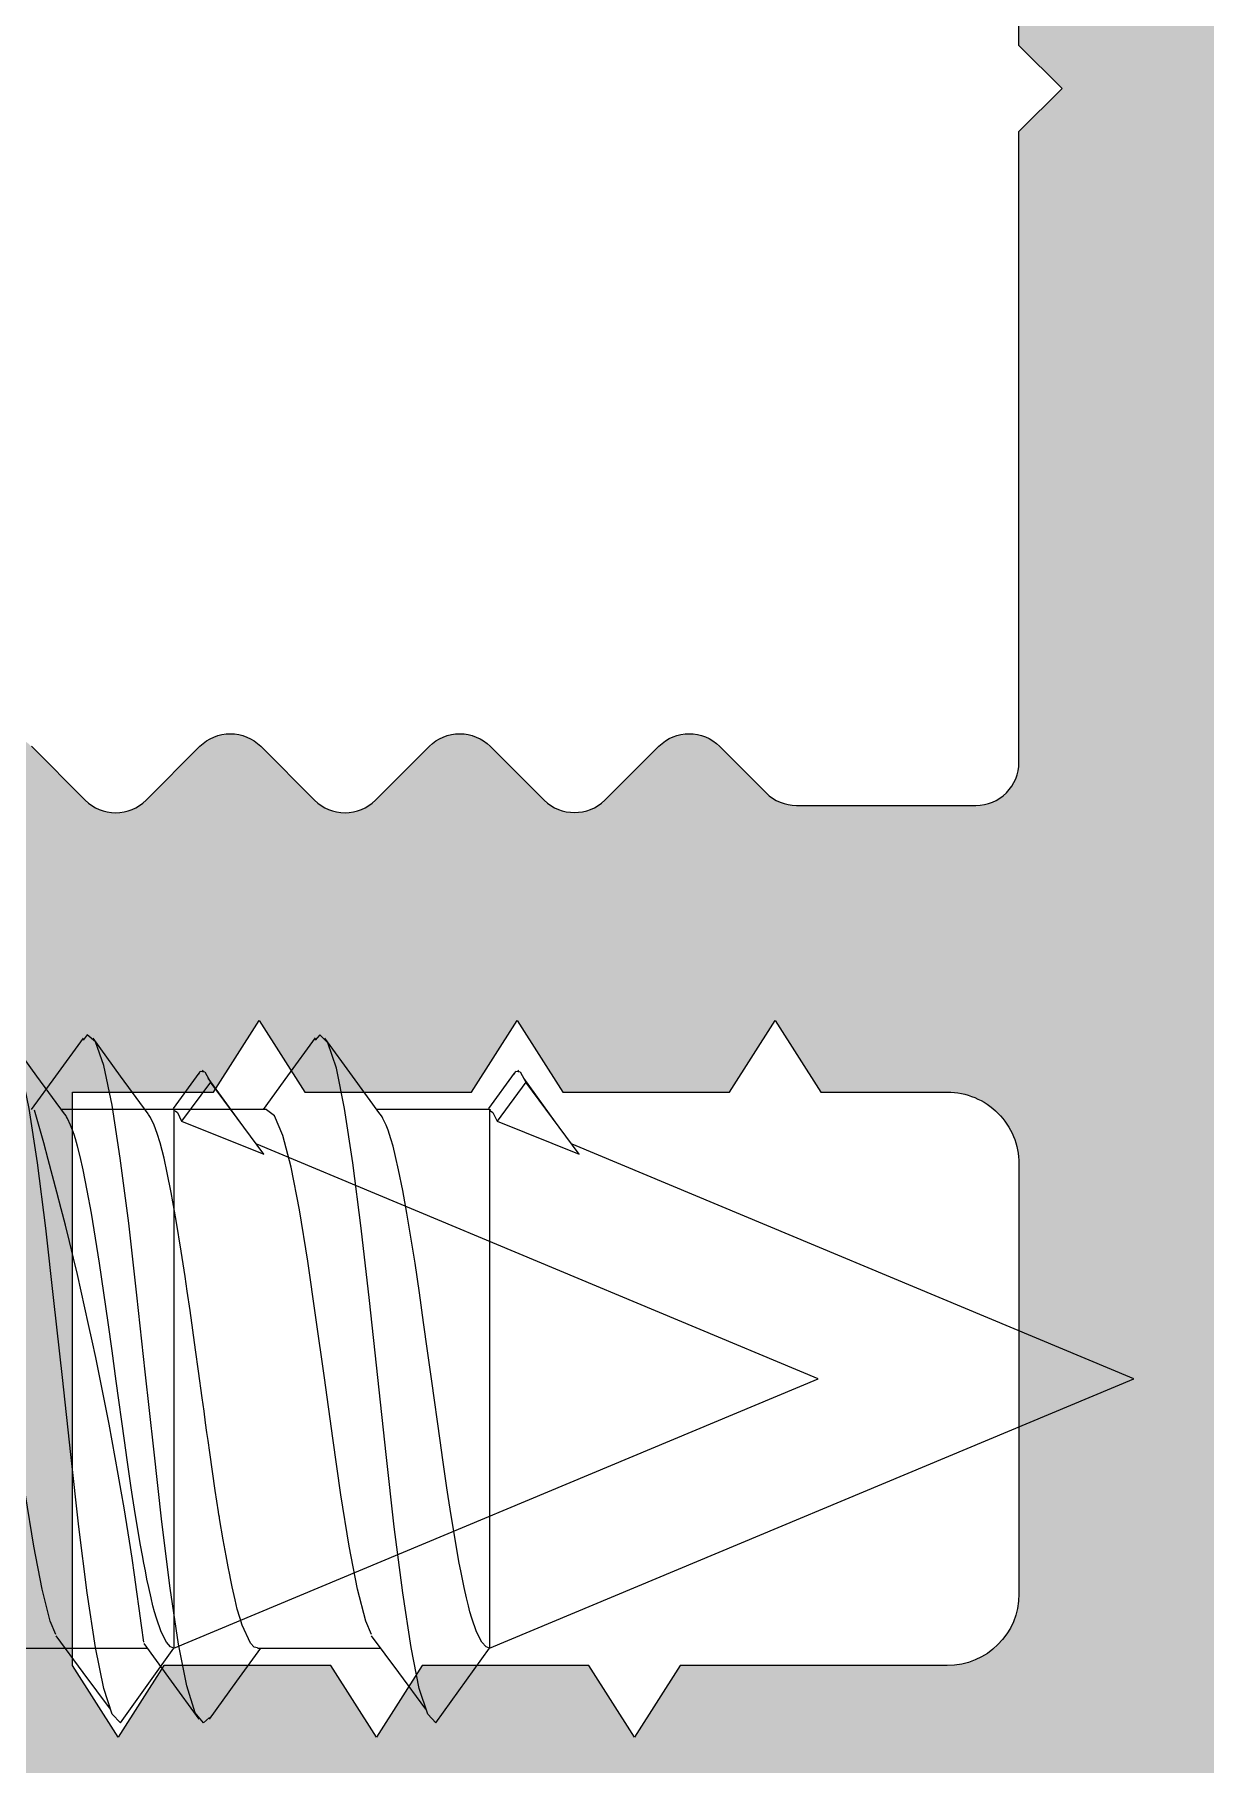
# Model space of a CAD drawing. Header units: millimetres. Extents: x 12 to 3612, y 18 to 315.
# Drawn here: x 2635.81 to 2643.97, y 163.69 to 175.76 of the extents above; entities that cross this region are included whole.
import ezdxf

# ---------------------------------------------------------------- set-up
doc = ezdxf.new("R2010")
doc.units = ezdxf.units.MM
doc.linetypes.add('SLD-Katı', pattern=[0])

# ---------------------------------------------------------------- blocks, each defined once
blk = doc.blocks.new('V2 48 42')
at = {"color": 0, "linetype": 'SLD-Katı', "lineweight": 15}
for p, q in [((-43.68664111481303, 116.5243945861366), (-45.32342290240967, 112.6086486827935)), ((-41.80853932817217, 112.0313281109193), (-43.68664111481303, 116.5243945861366)), ((-45.25426283316983, 112.6574831419221), (-45.75680180980135, 112.2850494487011)), ((-45.48316616566217, 112.0847144522104), (-45.25426283316983, 112.6574831419221)), ((-45.31813917703039, 112.6101441219453), (-45.32005492697863, 112.6072408690652)), ((-45.47714307164824, 112.4923056846055), (-45.78402251342777, 112.2705712577135)), ((-45.83003094112655, 112.2373280652464), (-45.83879427154079, 112.2309961583705)), ((-45.75680180980135, 112.2850494487011), (-45.48316616566217, 112.0847144522104)), ((-45.81886465935258, 112.2042133688465), (-45.57298921644542, 112.0250679965375)), ((-45.56083541686166, 112.0406761601826), (-45.56474290145343, 112.0313281109193)), ((-45.56474290145343, 112.0313281109193), (-45.56474290145343, 111.2463340554623)), ((-45.56474290145343, 112.0313281109193), (-41.80853932817217, 112.0313281109193)), ((-41.2873436170471, 111.6584035934757), (-41.80853932817217, 112.0313281109193)), ((-41.80853932817217, 110.4138174114687), (-41.80853932817217, 111.2709644142633)), ((-45.56474290145343, 110.4767695574392), (-45.56474290145343, 109.62885114651)), ((-41.80853932817217, 108.7963765364184), (-41.80853932817217, 109.6440986004036))]:
    blk.add_line(p, q, dxfattribs=at)
at = {"color": 0, "linetype": 'SLD-Katı', "lineweight": 15, "flags": 128}
for points in [[(-45.81092407324104, 112.2045195747996), (-45.83212778014195, 112.2146879737629), (-45.82917640204596, 112.2465547358715), (-45.75680180980135, 112.2850494487011)], [(-45.55705092680091, 112.0390942433369), (-45.54497130703248, 112.0557665159631), (-45.48316616566217, 112.0847144522104)], [(-41.80853932817217, 112.0313281109193), (-41.81642974386068, 112.0081543811484), (-41.84898184439953, 111.9781822325876), (-41.92173091256336, 111.9413673035106), (-42.01669298167371, 111.9085337546821), (-42.06237807688058, 111.8954738825923), (-42.10377520937436, 111.8846519453855), (-42.15897535595468, 111.8713958782482), (-42.23200105442356, 111.8551818873002), (-42.28999448195418, 111.8431070311144), (-42.34672423910843, 111.8318289185481), (-42.40147375917968, 111.8213475495995), (-42.45361453008718, 111.8116629242704), (-42.52615178978704, 111.7985882967896), (-42.6627969834376, 111.7752321591852), (-42.77785032131214, 111.7566135730412), (-42.86693622550001, 111.7427325383615), (-42.92725996396666, 111.733589055144), (-42.9913843111749, 111.7243520802458), (-43.12227499326309, 111.7059506028472), (-43.25625473049968, 111.6871914223302), (-43.67154036034754, 111.6288919936324), (-43.8821316134663, 111.5996478913203), (-44.07949793390799, 111.5722176080144), (-44.28774489477564, 111.5431777129797), (-44.49451506142077, 111.5130628204624), (-44.84139945431662, 111.456239130026), (-45.00055758605549, 111.4269928820631), (-45.1442787838414, 111.397875927174), (-45.2379272418998, 111.3768884719866), (-45.30914351174442, 111.3589317935584), (-45.36161079331259, 111.3439134470736), (-45.39140353525863, 111.3344803365453), (-45.42171083680387, 111.3240092144879), (-45.45635447876975, 111.3105808267919), (-45.50233804631262, 111.2889129768282), (-45.51399142276296, 111.2822465511908), (-45.5202411878563, 111.2783584584522), (-45.53356995822924, 111.2692895272376), (-45.53548511103691, 111.2676074340961)], [(-41.2873436170471, 111.6584035934757), (-41.34744867651852, 111.6010131663752), (-41.52712565560523, 111.5418561028055), (-41.81252166381046, 111.4851134696655), (-42.19445255508163, 111.4269977858021), (-42.65412620546067, 111.3680351205785), (-43.15881815636521, 111.3116030367837), (-43.69656354318431, 111.2529452628623), (-44.23355911559065, 111.1943692794048), (-44.73689075182347, 111.1379072074524), (-45.19430998199232, 111.0788963267696), (-45.57286157237286, 111.0208951265904), (-45.85469296838846, 110.9640628474499), (-46.03015818680387, 110.9048916671982), (-46.08586041138688, 110.8476393651781), (-46.04987748347139, 110.8155505171071)], [(-41.8939262151016, 111.2076032874247), (-41.63940594886162, 111.3964694172464), (-41.38367385607853, 111.5853348632263)], [(-45.53544463118124, 111.2676318680242), (-45.79920487202617, 111.075896447519), (-46.06373249482067, 110.8841865058621)], [(-41.90396751646313, 111.207739701691), (-41.99623388269902, 111.1689315853619), (-42.2196337542905, 111.1121889522219), (-42.51859838453629, 111.0540732683585), (-42.87841783370959, 110.9951106031349), (-43.27347632711462, 110.9386785193401), (-43.6944081093061, 110.8800207454187), (-44.11475295811852, 110.8214447619612), (-44.50874663591821, 110.7649826900088), (-44.86680138912197, 110.705971809326), (-45.16312079882027, 110.6479706091468), (-45.38373039345424, 110.5911383300063), (-45.52107957191447, 110.5319671497564), (-45.56311686528306, 110.4767695574392)], [(-46.06499212003519, 110.8161271241643), (-45.79979103620826, 110.6238638269024), (-45.56474290145343, 110.4529660473236)], [(-41.81130260625559, 110.4138174114687), (-41.81580829019731, 110.3916913653775), (-41.84272360712885, 110.3649737090345), (-41.96856795784515, 110.3063796793158), (-42.0217255911848, 110.2894624506116), (-42.08035383911511, 110.2731421048138), (-42.14452872823767, 110.2572780383634), (-42.23584470428113, 110.2369850783198), (-42.29497432902053, 110.2247891683346), (-42.31937075412498, 110.2198434302663), (-42.37455670071722, 110.2089337569032), (-42.45277449600326, 110.1941772791033), (-42.56373600720417, 110.1743976779326), (-42.71190176555774, 110.1495949533892), (-42.72249992028765, 110.1478779997124), (-42.72786027885468, 110.1470121647835), (-42.72794435958713, 110.1469985971889), (-42.72795290226304, 110.1469972187351), (-42.72795533817862, 110.1469968256752), (-42.72796087545657, 110.1469959321876), (-42.72798303991522, 110.1469923558489), (-42.72802744250248, 110.1469851917245), (-42.72811654237421, 110.1469708176883), (-42.72829592103926, 110.1469418864617), (-42.72865939513076, 110.1468832913961), (-42.73179388396056, 110.1463793653493), (-42.73927641201772, 110.145183963883), (-42.75914405208459, 110.1420429634545), (-42.90694216354586, 110.1194763284875), (-43.1741080168008, 110.080905480303), (-43.25765087463651, 110.0692222799771), (-43.31223629569286, 110.0615841555573), (-43.37985018147083, 110.0521282718801), (-43.46065355598603, 110.0408546289436), (-43.55472614516839, 110.0277632267516), (-43.74074753265495, 110.0019047580827), (-43.889441550421, 109.9812233633802), (-44.02583286463778, 109.9623007961891), (-44.16267115800883, 109.943253603451), (-44.29907964321092, 109.9240817851678), (-44.39950371904933, 109.9096273111809), (-44.57802576399854, 109.8825516184024), (-44.79197133086018, 109.847454710567), (-44.9858717730117, 109.8123586840084), (-45.12391214099171, 109.7847124218497), (-45.22702650697693, 109.7619668264106), (-45.3327881260102, 109.7347972997795), (-45.39723166856174, 109.7150066402701), (-45.45567920103622, 109.6933559543559), (-45.50893516686847, 109.667756451734), (-45.52963551663197, 109.6545611539314), (-45.53498166411873, 109.6502335344121)], [(-41.31322001824901, 110.0782296673715), (-41.57762472154673, 110.2698103586299), (-41.80853932817217, 110.4377012086734)], [(-41.32519103603499, 110.0786600781303), (-41.28765680686956, 110.0368674773508), (-41.35658070206091, 109.9792014820123), (-41.54462183370197, 109.9200907029608), (-41.83713389263266, 109.8634960096442), (-42.22572584595628, 109.805168408091), (-42.68976188809393, 109.7463200168731), (-43.19716431412371, 109.6899162706541), (-43.73624816612528, 109.6311124956883), (-44.27158419858415, 109.5727175364118), (-44.77218432336485, 109.5161638987465), (-45.22495029091897, 109.4570745113979), (-45.59664956653387, 109.399319139231), (-45.87133684252785, 109.3422763628569), (-46.03832342017404, 109.283095024246), (-46.08523309060001, 109.2260881046259), (-46.04820251344881, 109.1969055350182)], [(-41.84112314736058, 109.6204079705312), (-41.57758176191601, 109.8120202975733), (-41.31316519827078, 110.0036099350764)], [(-45.53504116332715, 109.6504434383623), (-45.79895499112217, 109.4585858316022), (-46.06364113002701, 109.2667547645942)], [(-46.06354208084986, 109.1974625296843), (-45.79888104113343, 109.0056525224882), (-45.56474290145343, 108.8354417558985)]]:
    blk.add_lwpolyline(points, dxfattribs=at)
at = {"color": 0, "linetype": 'SLD-Katı', "lineweight": 15}
blk.add_arc((-38.69826950270544, 84.82756442575374), 24.9922351660473, 97.24382753606926, 105.9359992939786, dxfattribs=at)
blk = doc.blocks.new('V2 48 19')
at = {"color": 0, "linetype": 'SLD-Katı', "lineweight": 15}
for p, q in [((-30.84232177700443, 113.7198206542472), (-32.47910356460122, 109.804074750905)), ((-28.96421999036346, 109.2267541790299), (-30.84232177700443, 113.7198206542472)), ((-32.40994349536112, 109.8529092100322), (-32.91248247199272, 109.4804755168121)), ((-32.63884682785357, 109.280140520321), (-32.40994349536112, 109.8529092100322)), ((-32.47381983922196, 109.8055701900563), (-32.47573558917011, 109.8026669371749)), ((-32.6328237338395, 109.6877317527161), (-32.93970317561903, 109.465997325825)), ((-32.91248247199272, 109.4804755168121), (-32.63884682785357, 109.280140520321)), ((-32.98571160331792, 109.4327541333561), (-32.99447493373228, 109.4264222264811)), ((-32.97454532154401, 109.3996394369566), (-32.72866987863679, 109.2204940646476)), ((-32.71651607905287, 109.2361022282927), (-32.720423563645, 109.2267541790299)), ((-32.720423563645, 109.2267541790299), (-32.720423563645, 108.4417601235724)), ((-32.720423563645, 109.2267541790299), (-28.96421999036346, 109.2267541790299)), ((-28.44302427923833, 108.8538296615867), (-28.96421999036346, 109.2267541790299)), ((-28.96421999036346, 107.6092434795797), (-28.96421999036346, 108.466390482373))]:
    blk.add_line(p, q, dxfattribs=at)
at = {"color": 0, "linetype": 'SLD-Katı', "lineweight": 15, "flags": 128}
for points in [[(-32.96660473543224, 109.3999456429098), (-32.9878084423332, 109.4101140418735), (-32.98485706423762, 109.4419808039821), (-32.91248247199272, 109.4804755168121)], [(-32.71273158899245, 109.2345203114479), (-32.70065196922386, 109.2511925840741), (-32.63884682785357, 109.280140520321)], [(-28.96421999036346, 109.2267541790299), (-28.97211040605214, 109.2035804492594), (-29.00466250659079, 109.1736083006982), (-29.07741157475479, 109.1367933716211), (-29.17237364386492, 109.1039598227927), (-29.21805873907189, 109.0908999507029), (-29.25945587156582, 109.0800780134965), (-29.31465601814622, 109.0668219463583), (-29.38768171661494, 109.0506079554117), (-29.44567514414547, 109.0385330992254), (-29.50240490129977, 109.0272549866587), (-29.55715442137114, 109.0167736177106), (-29.60929519227855, 109.0070889923819), (-29.68183245197835, 108.9940143649006), (-29.81847764562886, 108.9706582272953), (-29.93353098350346, 108.9520396411518), (-30.02261688769138, 108.938158606472), (-30.08294062615826, 108.929015123255), (-30.1470649733663, 108.9197781483555), (-30.27795565545432, 108.9013766709583), (-30.41193539269125, 108.8826174904408), (-30.82722102253885, 108.8243180617429), (-31.03781227565784, 108.7950739594309), (-31.23517859609925, 108.7676436761241), (-31.44342555696718, 108.7386037810899), (-31.65019572361237, 108.7084888885739), (-31.99708011650793, 108.6516651981361), (-32.15623824824692, 108.6224189501742), (-32.29995944603283, 108.5933019952851), (-32.39360790409106, 108.5723145400972), (-32.46482417393585, 108.5543578616695), (-32.51729145550388, 108.5393395151842), (-32.54708419745006, 108.5299064046554), (-32.57739149899547, 108.5194352825989), (-32.61203514096124, 108.506006894902), (-32.65801870850387, 108.4843390449383), (-32.66967208495444, 108.4776726193014), (-32.67592185004767, 108.4737845265623), (-32.68925062042089, 108.4647155953481), (-32.69116577322816, 108.4630335022063)], [(-28.44302427923833, 108.8538296615867), (-28.50312933871012, 108.7964392344858), (-28.68280631779683, 108.737282170916), (-28.96820232600194, 108.6805395377761), (-29.35013321727311, 108.6224238539127), (-29.8098068676521, 108.5634611886882), (-30.31449881855673, 108.5070291048938), (-30.85224420537568, 108.4483713309729), (-31.38923977778225, 108.3897953475149), (-31.89257141401472, 108.3333332755625), (-32.34999064418369, 108.2743223948806), (-32.72854223456429, 108.2163211947005), (-33.01037363057972, 108.1594889155609), (-33.18583884899547, 108.1003177353092), (-33.24154107357825, 108.0430654332891), (-33.20555814566282, 108.0109765852177)], [(-29.04960687729314, 108.4030293555353), (-28.79508661105305, 108.5918954853565), (-28.53935451827013, 108.7807609313378)], [(-32.69112529337244, 108.4630579361343), (-32.95488553421765, 108.2713225156291), (-33.21941315701227, 108.0796125739731)], [(-29.05964817865447, 108.4031657698021), (-29.1519145448905, 108.3643576534729), (-29.37531441648187, 108.3076150203334), (-29.67427904672783, 108.2494993364695), (-30.03409849590085, 108.190536671245), (-30.42915698930591, 108.1341045874507), (-30.85008877149735, 108.0754468135298), (-31.27043362031, 108.0168708300713), (-31.66442729810987, 107.9604087581193), (-32.02248205131352, 107.9013978774375), (-32.31880146101182, 107.8433966772574), (-32.53941105564545, 107.7865643981178), (-32.67676023410584, 107.7273932178661), (-32.71879752747461, 107.6721956255489)]]:
    blk.add_lwpolyline(points, dxfattribs=at)
blk = doc.blocks.new('50MN54')
at = {"ltscale": 10}
h = blk.add_hatch(color=252, dxfattribs=at)
edge = h.paths.add_edge_path()
edge.add_line((241.8245336831983, -266.783352106133), (241.8245336831983, -271.1833520383334))
edge.add_arc((241.5245336831997, -271.1833520383341), 0.2999999999985903, -90.00000000013029, 1.3022827261011116e-10, ccw=False)
edge.add_line((241.524533683199, -271.4833520383327), (240.2730607480603, -271.4833520383327))
edge.add_arc((240.27306074806, -271.1833520383324), 0.3000000000003091, 225.0000000036206, 270.0000000000587, ccw=False)
edge.add_line((240.0609287137172, -271.3954840727019), (239.7366650544732, -271.0712204134979))
edge.add_arc((239.5245330201296, -271.2833524478676), 0.3000000000009484, 45.00000000352586, 134.9999644968626)
edge.add_line((239.3124011172199, -271.0712202820641), (238.936664981507, -271.4469559521312))
edge.add_arc((238.7245329821321, -271.2273719722034), 0.3053147710146324, 225.9889016331004, 314.0110983668996, ccw=False)
edge.add_line((238.5124009827573, -271.4469559521312), (238.136664943509, -271.0712203785297))
edge.add_arc((237.9245328115517, -271.2833523255322), 0.300000007246384, 44.99997502232124, 134.9999750223212)
edge.add_line((237.7124008645492, -271.0712201935748), (237.336664905511, -271.4469559521312))
edge.add_arc((237.1245327986849, -271.2348240180654), 0.2999999803283736, 225.0000233308441, 315.0000233308441, ccw=False)
edge.add_line((236.912400864619, -271.4469561248916), (236.5366648675131, -271.0712203785297))
edge.add_arc((236.3245327735654, -271.2833522875226), 0.2999999534926885, 44.99997502231676, 134.9999750223168)
edge.add_line((236.1124008645725, -271.0712201935748), (235.7366648295151, -271.4469559521312))
edge.add_arc((235.5245327606403, -271.2348240560168), 0.2999999266569962, 225.0000233308483, 315.0000233308483, ccw=False)
edge.add_line((235.3124008645259, -271.4469561248916), (234.9366652571784, -271.0712203785297))
edge.add_arc((234.7245329684097, -271.2833524823436), 0.3000002290112471, 44.9999750223397, 134.9999750223397)
edge.add_line((234.5124008645957, -271.0712201935748), (234.1366647535192, -271.4469559521312))
edge.add_arc((233.924532722654, -271.2348240940264), 0.2999998729033007, 225.0000233308525, 315.0000233308525, ccw=False)
edge.add_line((233.7124008645492, -271.4469561248916), (233.3366651810661, -271.0712203785297))
edge.add_arc((233.1245329303651, -271.2833524442758), 0.3000001751752335, 44.99997502233522, 134.9999750223352)
edge.add_line((232.912400864619, -271.0712201935748), (232.5366646775233, -271.4469559521312))
edge.add_arc((232.3245326846677, -271.234824132036), 0.2999998191496053, 225.0000233308567, 315.00002333085666, ccw=False)
edge.add_line((232.1124008645725, -271.4469561248916), (231.736665105303, -271.0712203785297))
edge.add_arc((231.524532892437, -271.2833524064408), 0.3000001216684922, 44.99997502233076, 134.9999750223307)
edge.add_line((231.3124008645259, -271.0712201935748), (229.9881370022463, -272.3954842458188))
edge.add_arc((229.7760049526758, -272.18335222668), 0.2999999999981142, 269.999998521922, 315.00000410971444, ccw=False)
edge.add_line((229.7760049449366, -272.4833522266781), (228.824533647808, -272.483352202129))
edge.add_arc((228.8245336371797, -272.2833522173441), 0.1999999847848816, 180.0000030333355, 270.00000304479966, ccw=False)
edge.add_line((228.6245336523948, -272.2833522279325), (228.624533875834, -272.0833525629596))
edge.add_arc((228.3245338758348, -272.0833522277991), 0.299999999999366, 359.9999359890544, 449.9999999235895)
edge.add_line((228.3245338762349, -271.7833522277997), (227.9245328928369, -271.7833522272658))
edge.add_arc((227.9245328924355, -272.0833522272658), 0.2999999999999545, 89.99999992335457, 180.0000000000435)
edge.add_line((227.6245328924356, -272.083352227266), (227.6245328924356, -272.8419293466413))
edge.add_arc((227.9245328924353, -272.8419293466403), 0.2999999999997233, 180.0000000002114, 224.9999499668589)
edge.add_line((227.7124006728368, -273.0540611957531), (228.0538228630335, -273.3954839822436))
edge.add_arc((228.2659550826326, -273.1833521331315), 0.2999999999995902, 224.9999499666711, 270.0000000001464)
edge.add_line((228.2659550826334, -273.4833521331311), (231.705998196217, -273.4833521331311))
edge.add_line((231.705998196217, -273.4833521331311), (232.0245337997999, -272.9833522841291))
edge.add_line((232.0245337997999, -272.9833522841291), (232.3430684721766, -273.4833521331311))
edge.add_line((232.3430684721766, -273.4833521331311), (233.2245328924359, -273.4833521331293))
edge.add_line((233.2245328924359, -273.4833521331293), (233.2245328924359, -275.1833522281304))
edge.add_line((233.2245328924359, -275.1833522281304), (233.5245328924352, -275.4833522281297))
edge.add_line((233.5245328924352, -275.4833522281297), (233.2245328924359, -275.7833522281308))
edge.add_line((233.2245328924359, -275.7833522281308), (233.2245328923996, -277.4833523231282))
edge.add_line((233.2245328923996, -277.4833523231282), (232.9059972888167, -277.983352172334))
edge.add_line((232.9059972888167, -277.983352172334), (232.58746261644, -277.4833523231282))
edge.add_line((232.58746261644, -277.4833523231282), (231.4245331560337, -277.4833523231282))
edge.add_line((231.4245331560337, -277.4833523231282), (231.1059975524508, -277.983352172334))
edge.add_line((231.1059975524508, -277.983352172334), (230.7874628801924, -277.4833523231282))
edge.add_line((230.7874628801924, -277.4833523231282), (228.2659550828371, -277.4833523231282))
edge.add_arc((228.2659550828385, -277.7833523231287), 0.3000000000004996, 90.00000000027286, 135.0000500342396)
edge.add_line((228.0538228632354, -277.5712204740194), (227.712400672835, -277.91264326072))
edge.add_arc((227.924532892437, -278.1247751098317), 0.3000000000014366, 135.000050033768, 179.999999999653)
edge.add_line((227.6245328924356, -278.1247751098299), (227.6245328924356, -278.8833522291989))
edge.add_arc((227.9245328924355, -278.8833522291991), 0.2999999999999546, 179.9999999999566, 270.0000000759507)
edge.add_line((227.9245328928332, -279.183352229199), (228.3245338762313, -279.1833522286706))
edge.add_arc((228.324533875835, -278.8833522286715), 0.2999999999991386, 270.0000000756722, 360.0000640109889)
edge.add_line((228.624533875834, -278.8833518935107), (228.6245337641153, -278.7833525869137))
edge.add_arc((228.9245337641163, -278.7833522517559), 0.300000000001185, 90.00000147817508, 180.0000640104245, ccw=False)
edge.add_line((228.9245337563766, -278.4833522517547), (229.7760049449366, -278.4833522297859))
edge.add_arc((229.7760049526747, -278.7833522297844), 0.2999999999985687, 44.99999589007598, 90.00000147786841, ccw=False)
edge.add_line((229.9881370022463, -278.5712202106461), (231.3124008645259, -279.8954842628882))
edge.add_arc((231.524532892437, -279.6833520500222), 0.3000001216684922, 225.0000249776693, 315.0000249776692)
edge.add_line((231.736665105303, -279.8954840779334), (232.1124008645725, -279.5197483315787))
edge.add_arc((232.3245326846713, -279.7318803244361), 0.2999998191534639, 44.99997667086291, 134.999976669389, ccw=False)
edge.add_line((232.5366646775233, -279.5197485043318), (232.912400864619, -279.8954842628882))
edge.add_arc((233.1245329303651, -279.6833520121872), 0.3000001751752335, 225.0000249776648, 315.0000249776648)
edge.add_line((233.3366651810661, -279.8954840779334), (233.7124008645492, -279.5197483315787))
edge.add_arc((233.9245327226577, -279.7318803624457), 0.2999998729071593, 44.999976670867, 134.9999766693932, ccw=False)
edge.add_line((234.1366647535192, -279.5197485043318), (234.5124008645957, -279.8954842628882))
edge.add_arc((234.7245329684097, -279.6833519741194), 0.300000229011247, 225.0000249776603, 315.0000249776603)
edge.add_line((234.9366652571784, -279.8954840779334), (235.3124008645259, -279.5197483315787))
edge.add_arc((235.524532760644, -279.7318804004481), 0.2999999266557099, 44.99997666988861, 134.9999766703799, ccw=False)
edge.add_line((235.7366648295151, -279.5197485043318), (236.1124008645725, -279.8954842628882))
edge.add_arc((236.3245327735654, -279.6833521689405), 0.2999999534926884, 225.0000249776832, 315.0000249776833)
edge.add_line((236.5366648675131, -279.8954840779334), (236.912400864619, -279.5197483315787))
edge.add_arc((237.1245327986885, -279.7318804383995), 0.2999999803270873, 44.99997666989282, 134.9999766703841, ccw=False)
edge.add_line((237.336664905511, -279.5197485043318), (237.7124008645492, -279.8954842628882))
edge.add_arc((237.9245328115517, -279.6833521309309), 0.300000007246384, 225.0000249776788, 315.0000249776788)
edge.add_line((238.136664943509, -279.8954840779334), (238.5124009827573, -279.5197485043318))
edge.add_arc((238.7245329821321, -279.7393324842596), 0.3053147710146324, 45.9889016331004, 134.0110983668996, ccw=False)
edge.add_line((238.936664981507, -279.5197485043318), (239.3124011172208, -279.8954841743989))
edge.add_arc((239.5245330201301, -279.6833520085965), 0.2999999999998484, 225.0000355030501, 314.9999999958245)
edge.add_line((239.7366650544704, -279.8954840429678), (240.0609287137172, -279.5712203837666))
edge.add_arc((240.2730607480583, -279.7833524181383), 0.3000000000006973, 89.99999999997192, 134.9999999958574, ccw=False)
edge.add_line((240.2730607480585, -279.4833524181377), (241.524533683199, -279.4833524181377))
edge.add_arc((241.5245336831988, -279.7833524181372), 0.2999999999994998, -3.0399860406760126e-10, 89.99999999995657, ccw=False)
edge.add_line((241.8245336831983, -279.7833524181387), (241.8245336831983, -284.1833523503374))
edge.add_line((241.8245336831983, -284.1833523503374), (242.1245336393563, -284.4833518407322))
edge.add_line((242.1245336393563, -284.4833518407322), (241.8245336831983, -284.7833522625369))
edge.add_line((241.8245336831983, -284.7833522625369), (241.8245336831983, -289.8833524025358))
edge.add_arc((241.5245336831997, -289.8833524025365), 0.2999999999985903, -90.00000000013029, 1.3022827261011116e-10, ccw=False)
edge.add_line((241.524533683199, -290.1833524025351), (239.4245338459946, -290.1833524025351))
edge.add_arc((239.424533845993, -289.8833524025356), 0.2999999999994999, 180.0000000000434, 270.00000000030394, ccw=False)
edge.add_line((239.1245338459935, -289.8833524025358), (239.1245338459935, -288.9833522281315))
edge.add_arc((238.824533845994, -288.9833522281299), 0.2999999999994998, 359.9999999996961, 449.9999999999566)
edge.add_line((238.8245338459942, -288.6833522281304), (238.6245336523948, -288.6833522281304))
edge.add_arc((238.6245336523948, -289.6833522281304), 1, 90.00000000000001, 180)
edge.add_line((237.6245336523948, -289.6833522281304), (237.6252909645932, -292.4877260794055))
edge.add_arc((237.925290953662, -292.4876450653659), 0.3000000000075894, 180.0154725420201, 185.000002871301)
edge.add_line((237.6264325455372, -292.5137918031678), (237.6872990434726, -293.2094986565426))
edge.add_arc((237.9861574515866, -293.1833519187171), 0.2999999999988794, 185.0000028759848, 270.0000000007076)
edge.add_line((237.9861574515903, -293.4833519187159), (238.5245334244078, -293.4833519187159))
edge.add_arc((238.5245334244084, -293.1833519187173), 0.2999999999985903, 269.9999999998698, 360.0000000001303)
edge.add_line((238.824533424407, -293.1833519187167), (238.824533424407, -292.1833523087316))
edge.add_arc((239.1245334244074, -292.1833523087309), 0.3000000000004093, 89.99999999986977, 180.0000000001303, ccw=False)
edge.add_line((239.1245334244081, -291.8833523087305), (240.8245337522326, -291.8833523087305))
edge.add_line((240.8245337522326, -291.8833523087305), (241.8245336831983, -292.8833524725342))
edge.add_line((241.8245336831983, -292.8833524725342), (241.8245336831983, -295.1833522907327))
edge.add_line((241.8245336831983, -295.1833522907327), (242.1245336393563, -295.4833517811276))
edge.add_line((242.1245336393563, -295.4833517811276), (241.8245336831983, -295.7833531341312))
edge.add_line((241.8245336831983, -295.7833531341312), (241.8245336831983, -298.7833531163305))
edge.add_arc((241.5245336831997, -298.7833531163312), 0.2999999999985903, -90.00000000013029, 1.3022827261011116e-10, ccw=False)
edge.add_line((241.524533683199, -299.0833531163298), (239.1245334244081, -299.0833531163298))
edge.add_arc((239.1245334244065, -298.7833531163303), 0.2999999999994999, 180.0000000000434, 270.00000000030394, ccw=False)
edge.add_line((238.824533424407, -298.7833531163305), (238.824533424407, -297.783351918637))
edge.add_arc((238.5245334244075, -297.7833519186354), 0.2999999999994998, 359.9999999996961, 449.9999999999566)
edge.add_line((238.5245334244078, -297.4833519186359), (237.9862502058472, -297.4833519186359))
edge.add_arc((237.9862502058352, -297.7833519186713), 0.3000000000354045, 89.99999999769878, 175.0525909592196)
edge.add_line((237.6873679225769, -297.7574795245891), (237.6256513168969, -298.4704402192338))
edge.add_arc((237.924533600127, -298.4963126132622), 0.3000000000026834, 175.0525909689716, 180.0000000000535)
edge.add_line((237.6245336001243, -298.4963126132625), (237.6245336001243, -300.1833526007358))
edge.add_arc((237.9245336001238, -300.1833526007356), 0.2999999999994999, 180.0000000000435, 270.0000000003039)
edge.add_line((237.9245336001254, -300.4833526007351), (342.3245331158373, -300.4833526007351))
edge.add_arc((342.324533115838, -300.1833526007365), 0.2999999999985903, 269.9999999998698, 360.0000000001303)
edge.add_line((342.6245331158366, -300.1833526007358), (342.6245331158366, -250.7833518557363))
edge.add_arc((342.3245331158371, -250.7833518557347), 0.2999999999994998, 359.9999999996961, 449.9999999999566)
edge.add_line((342.3245331158373, -250.4833518557352), (237.9245336001254, -250.4833518557352))
edge.add_arc((237.924533600125, -250.7833518557359), 0.3000000000006367, 89.99999999991316, 180.0000000000869)
edge.add_line((237.6245336001243, -250.7833518557363), (237.6245336001243, -252.478985544376))
edge.add_arc((237.9245336001228, -252.4789855443699), 0.2999999999984748, 180.0000000011635, 184.9999907074854)
edge.add_line((237.6256751864562, -252.5051322187237), (237.6872991440555, -253.2094985930889))
edge.add_arc((237.9861575577609, -253.1833519186974), 0.3000000000403982, 184.9999907140245, 270.0000000000414)
edge.add_line((237.9861575577611, -253.4833519187378), (238.5245334244169, -253.4833519187196))
edge.add_arc((238.5245334244073, -253.1833519187198), 0.2999999999997272, 270.0000000018238, 359.9999999999133)
edge.add_line((238.824533424407, -253.1833519187203), (238.824533424407, -252.1833513401343))
edge.add_arc((239.1245334244074, -252.1833513401336), 0.3000000000004093, 89.99999999986977, 180.0000000001303, ccw=False)
edge.add_line((239.1245334244081, -251.8833513401332), (241.524533683199, -251.8833513401332))
edge.add_arc((241.5245336831988, -252.1833513401327), 0.2999999999994998, -3.0399860406760126e-10, 89.99999999995657, ccw=False)
edge.add_line((241.8245336831983, -252.1833513401343), (241.8245336831983, -255.1833513221281))
edge.add_line((241.8245336831983, -255.1833513221281), (242.1245336393563, -255.4833526751318))
edge.add_line((242.1245336393563, -255.4833526751318), (241.8245336831983, -255.7833521655339))
edge.add_line((241.8245336831983, -255.7833521655339), (241.8245336831983, -258.0833519837324))
edge.add_line((241.8245336831983, -258.0833519837324), (240.8245337522326, -259.0833521477325))
edge.add_line((240.8245337522326, -259.0833521477325), (239.1245334244081, -259.0833521477325))
edge.add_arc((239.1245334244065, -258.783352147733), 0.2999999999994999, 180.0000000000434, 270.00000000030394, ccw=False)
edge.add_line((238.824533424407, -258.7833521477332), (238.824533424407, -257.783351918717))
edge.add_arc((238.5245334244075, -257.7833519187154), 0.2999999999994998, 359.9999999996961, 449.9999999999566)
edge.add_line((238.5245334244078, -257.4833519187159), (237.986157505838, -257.4833519187159))
edge.add_arc((237.9861575058387, -257.7833519187174), 0.3000000000014043, 90.00000000012508, 174.9999971200861)
edge.add_line((237.687299097724, -257.7572051808711), (237.6264325455409, -258.4529126530751))
edge.add_arc((237.9252909536615, -258.4790593909186), 0.3000000000071296, 174.9999971207255, 179.9845274587294)
edge.add_line((237.6252909645932, -258.4789783768829), (237.6245336523948, -261.2833522283327))
edge.add_arc((238.6245336523948, -261.2833522283327), 1, 180, 270)
edge.add_line((238.6245336523948, -262.2833522283327), (238.8245338459942, -262.2833522283327))
edge.add_arc((238.8245338459949, -261.9833522283341), 0.2999999999985903, 269.9999999998698, 360.0000000001303)
edge.add_line((239.1245338459935, -261.9833522283334), (239.1245338459935, -261.0833520539363))
edge.add_arc((239.4245338459939, -261.0833520539356), 0.3000000000004093, 89.99999999986977, 180.0000000001303, ccw=False)
edge.add_line((239.4245338459946, -260.7833520539352), (241.524533683199, -260.7833520539352))
edge.add_arc((241.5245336831988, -261.0833520539347), 0.2999999999994998, -3.0399860406760126e-10, 89.99999999995657, ccw=False)
edge.add_line((241.8245336831983, -261.0833520539363), (241.8245336831983, -266.1833521939334))
edge.add_line((241.8245336831983, -266.1833521939334), (242.1245336393563, -266.4833526157381))
edge.add_line((242.1245336393563, -266.4833526157381), (241.8245336831983, -266.783352106133))
edge = h.paths.add_edge_path(flags=16)
edge.add_line((239.4616031064356, -273.4833521333294), (239.1430679684358, -272.983352284331))
edge.add_line((239.1430679684358, -272.983352284331), (238.8245328304361, -273.4833521333294))
edge.add_line((238.8245328304361, -273.4833521333294), (237.6616029044376, -273.4833521333294))
edge.add_line((237.6616029044376, -273.4833521333294), (237.3430677666361, -272.983352284331))
edge.add_line((237.3430677666361, -272.983352284331), (237.0245326286363, -273.4833521333294))
edge.add_line((237.0245326286363, -273.4833521333294), (235.8616031682373, -273.4833521333294))
edge.add_line((235.8616031682373, -273.4833521333294), (235.5430675646362, -272.983352284331))
edge.add_line((235.5430675646362, -272.983352284331), (235.2245328924359, -273.4833521333294))
edge.add_line((235.2245328924359, -273.4833521333294), (235.2245328924359, -277.4833523233301))
edge.add_line((235.2245328924359, -277.4833523233301), (236.205997288836, -277.4833518625919))
edge.add_line((236.205997288836, -277.4833518625919), (236.5245328924352, -277.9833517117922))
edge.add_line((236.5245328924352, -277.9833517117922), (236.8430675646355, -277.4833518625919))
edge.add_line((236.8430675646355, -277.4833518625919), (238.0059974906358, -277.4833518625919))
edge.add_line((238.0059974906358, -277.4833518625919), (238.3245326286356, -277.9833517117922))
edge.add_line((238.3245326286356, -277.9833517117922), (238.6430677664353, -277.4833518625919))
edge.add_line((238.6430677664353, -277.4833518625919), (239.8059976926356, -277.4833518625919))
edge.add_line((239.8059976926356, -277.4833518625919), (240.1245328304353, -277.9833517117922))
edge.add_line((240.1245328304353, -277.9833517117922), (240.4430677160885, -277.4833522586969))
edge.add_line((240.4430677160885, -277.4833522586969), (241.3245336427985, -277.4833522287299))
edge.add_arc((241.3245336692987, -276.9833522148303), 0.5000000138995808, 269.9999969633038, 359.9999969633559)
edge.add_line((241.8245336831983, -276.9833522413301), (241.8245336831983, -273.9833522153294))
edge.add_arc((241.3245336692994, -273.9833522418303), 0.5000000138988987, 3.0367743976e-06, 90.00000303677439)
edge.add_line((241.3245336427985, -273.4833522279314), (239.4616031064356, -273.4833521333294))
edge = h.paths.add_edge_path(flags=16)
edge.add_line((243.6245336523948, -252.4833521835317), (243.6245336523948, -298.4833522729314))
edge.add_line((243.6245336523948, -298.4833522729314), (246.124533596399, -298.4833522729314))
edge.add_line((246.124533596399, -298.4833522729314), (246.3554736552264, -298.8833515933293))
edge.add_line((246.3554736552264, -298.8833515933293), (323.3935936679568, -298.8833515933293))
edge.add_line((323.3935936679568, -298.8833515933293), (323.624531864139, -298.4833522729314))
edge.add_line((323.624531864139, -298.4833522729314), (326.1245369305338, -298.4833522729314))
edge.add_line((326.1245369305338, -298.4833522729314), (326.1245369305338, -295.7833517811287))
edge.add_arc((326.4245369305343, -295.783351781128), 0.3000000000004093, 89.99999999986977, 180.0000000001303, ccw=False)
edge.add_line((326.4245369305349, -295.4833517811276), (327.3245325197909, -295.4833517811276))
edge.add_arc((327.3245325197906, -295.7833517811271), 0.2999999999994998, -3.0399860406760126e-10, 89.99999999995657, ccw=False)
edge.add_line((327.6245325197901, -295.7833517811287), (327.6245325197901, -298.4833522729314))
edge.add_line((327.6245325197901, -298.4833522729314), (329.6245365730224, -298.4833522729314))
edge.add_line((329.6245365730224, -298.4833522729314), (329.8554747692046, -298.8833515933293))
edge.add_line((329.8554747692046, -298.8833515933293), (338.3935942640032, -298.8833515933293))
edge.add_line((338.3935942640032, -298.8833515933293), (338.6245324601855, -298.4833522729314))
edge.add_line((338.6245324601855, -298.4833522729314), (340.6245365134178, -298.4833522729314))
edge.add_line((340.6245365134178, -298.4833522729314), (340.6245365134178, -295.9833527943338))
edge.add_line((340.6245365134178, -295.9833527943338), (341.0245358338084, -295.7524127355355))
edge.add_line((341.0245358338084, -295.7524127355355), (341.0245358338084, -279.5990697137313))
edge.add_line((341.0245358338084, -279.5990697137313), (340.6245365134178, -279.3681294221315))
edge.add_line((340.6245365134178, -279.3681294221315), (340.6245365134178, -276.4833518557352))
edge.add_line((340.6245365134178, -276.4833518557352), (338.308031940554, -276.4024577980872))
edge.add_arc((338.2975620998888, -276.7022750464838), 0.299999999999455, 88.00000159484465, 181.9999447617973)
edge.add_line((337.9977448416898, -276.7127446064442), (338.0207967194506, -277.372882263855))
edge.add_arc((337.7209794612512, -277.3833518238158), 0.2999999999999532, -124.0000418746692, 1.9999447618748718, ccw=False)
edge.add_line((337.5532214084392, -277.6320629729762), (336.5567744194118, -276.9599499327151))
edge.add_arc((336.7245324722225, -276.7112387835541), 0.2999999999996428, 180.0000000001703, 235.99995812559348, ccw=False)
edge.add_line((336.4245324722228, -276.711238783555), (336.4245324722228, -274.2554649279173))
edge.add_arc((336.7245324722234, -274.2554649279177), 0.300000000000498, 124.0000418744934, 179.9999999999166, ccw=False)
edge.add_line((336.5567744194118, -274.0067537787563), (337.553221408441, -273.3346407384943))
edge.add_arc((337.7209794612522, -273.5833518876541), 0.2999999999990129, -1.9999447619874218, 124.00004187459251, ccw=False)
edge.add_line((338.0207967194506, -273.5938214476155), (337.9977448416898, -274.2539591050263))
edge.add_arc((338.2975620998896, -274.2644286649876), 0.3000000000003343, 178.0000552380348, 271.9999984049874)
edge.add_line((338.308031940554, -274.5642459133851), (340.6245365134178, -274.4833518557352))
edge.add_line((340.6245365134178, -274.4833518557352), (340.6245365134178, -271.5985750343316))
edge.add_line((340.6245365134178, -271.5985750343316), (341.0245358338084, -271.367634742528))
edge.add_line((341.0245358338084, -271.367634742528), (341.0245358338084, -266.848563928088))
edge.add_line((341.0245358338084, -266.848563928088), (340.6745358338062, -266.6464913338714))
edge.add_arc((340.8245358338058, -266.3866837127362), 0.2999999999997246, 119.99999999995009, 240.0000000000499, ccw=False)
edge.add_line((340.6745358338062, -266.1268760916009), (340.8745358338087, -266.0114060377618))
edge.add_arc((340.7245358338091, -265.7515984166266), 0.2999999999997246, 299.9999999999501, 420.0000000000499)
edge.add_line((340.8745358338087, -265.4917907954914), (340.6745358338062, -265.3763207416523))
edge.add_arc((340.8245358338058, -265.1165131205171), 0.2999999999997246, 119.99999999995009, 240.0000000000499, ccw=False)
edge.add_line((340.6745358338062, -264.8567054993819), (340.8745358338087, -264.7412354455428))
edge.add_arc((340.7245358338091, -264.4814278244075), 0.2999999999997246, 299.9999999999501, 420.0000000000499)
edge.add_line((340.8745358338087, -264.2216202032723), (340.674535833808, -264.1061501494323))
edge.add_arc((340.8245358338062, -263.846342528297), 0.2999999999990378, 120.0000000000972, 240.00000000030388, ccw=False)
edge.add_line((340.6745358338062, -263.5865349071628), (340.8745358338087, -263.4710648533237))
edge.add_arc((340.7245358338091, -263.2112572321885), 0.2999999999997246, 299.9999999999501, 420.0000000000499)
edge.add_line((340.8745358338087, -262.9514496110532), (340.6745358338062, -262.8359795572142))
edge.add_arc((340.8245358338402, -262.5761719360326), 0.3000000000570462, 119.99999999840091, 239.9999999987911, ccw=False)
edge.add_line((340.6745358338189, -262.3163643148437), (341.0245358338084, -262.1142917207253))
edge.add_line((341.0245358338084, -262.1142917207253), (341.0245358338084, -255.2142917207311))
edge.add_line((341.0245358338084, -255.2142917207311), (340.6245365134178, -254.9833516619328))
edge.add_line((340.6245365134178, -254.9833516619328), (340.6245365134178, -252.4833521835317))
edge.add_line((340.6245365134178, -252.4833521835317), (338.6245324601855, -252.4833521835317))
edge.add_line((338.6245324601855, -252.4833521835317), (338.3935942640032, -252.0833528629373))
edge.add_line((338.3935942640032, -252.0833528629373), (329.8554747692046, -252.0833528629373))
edge.add_line((329.8554747692046, -252.0833528629373), (329.6245365730224, -252.4833521835317))
edge.add_line((329.6245365730224, -252.4833521835317), (327.6245325197901, -252.4833521835317))
edge.add_line((327.6245325197901, -252.4833521835317), (327.6245325197901, -255.1833526751325))
edge.add_arc((327.3245325197915, -255.1833526751332), 0.2999999999985903, -90.00000000013029, 1.3022827261011116e-10, ccw=False)
edge.add_line((327.3245325197909, -255.4833526751318), (326.4245369305349, -255.4833526751318))
edge.add_arc((326.4245369305333, -255.1833526751323), 0.2999999999994999, 180.0000000000434, 270.00000000030394, ccw=False)
edge.add_line((326.1245369305338, -255.1833526751325), (326.1245369305338, -252.4833521835317))
edge.add_line((326.1245369305338, -252.4833521835317), (323.624531864139, -252.4833521835317))
edge.add_line((323.624531864139, -252.4833521835317), (323.3935936679568, -252.0833528629373))
edge.add_line((323.3935936679568, -252.0833528629373), (246.3554736552264, -252.0833528629373))
edge.add_line((246.3554736552264, -252.0833528629373), (246.124533596399, -252.4833521835317))
edge.add_line((246.124533596399, -252.4833521835317), (243.6245336523948, -252.4833521835317))
at = {"color": 252, "ltscale": 10}
for points in [[(234.9366652571784, -279.8954840779334), (235.3124008645259, -279.5197483315787, -0.4142135623756066), (235.7366648295151, -279.5197485043318), (236.1124008645725, -279.8954842628882, 0.4142135623730951), (236.5366648675131, -279.8954840779334), (236.912400864619, -279.5197483315787, -0.4142135623756066), (237.336664905511, -279.5197485043318), (237.7124008645492, -279.8954842628882, 0.4142135623730951), (238.136664943509, -279.8954840779334), (238.5124009827573, -279.5197485043318, -0.4041388915365872), (238.936664981507, -279.5197485043318), (239.3124011172208, -279.8954841743989, 0.414213380861908), (239.7366650544704, -279.8954840429678), (240.0609287137172, -279.5712203837666, -0.1989123673609942), (240.2730607480585, -279.4833524181377), (241.524533683199, -279.4833524181377, -0.414213562374427), (241.8245336831983, -279.7833524181387), (241.8245336831983, -284.1833523503374), (242.1245336393563, -284.4833518407322), (241.8245336831983, -284.7833522625369), (241.8245336831983, -289.8833524025358, -0.414213562374427)], [(239.4616031064356, -273.4833521333294), (239.1430679684358, -272.983352284331), (238.8245328304361, -273.4833521333294), (237.6616029044376, -273.4833521333294), (237.3430677666361, -272.983352284331), (237.0245326286363, -273.4833521333294), (235.8616031682373, -273.4833521333294), (235.5430675646362, -272.983352284331), (235.2245328924359, -273.4833521333294), (235.2245328924359, -277.4833523233301), (236.205997288836, -277.4833518625919), (236.5245328924352, -277.9833517117922), (236.8430675646355, -277.4833518625919), (238.0059974906358, -277.4833518625919), (238.3245326286356, -277.9833517117922), (238.6430677664353, -277.4833518625919), (239.8059976926356, -277.4833518625919), (240.1245328304353, -277.9833517117922), (240.4430677160885, -277.4833522586969), (241.3245336427985, -277.4833522287299, 0.4142135623733614), (241.8245336831983, -276.9833522413301), (241.8245336831983, -273.9833522153294, 0.414213562373095), (241.3245336427985, -273.4833522279314), (239.4616031064356, -273.4833521333294)]]:
    blk.add_lwpolyline(points, format="xyb", dxfattribs=at)

msp = doc.modelspace()

# ---------------------------------------------------------------- block references
at = {"xscale": -1, "rotation": 180}
msp.add_blockref('50MN54', (2400.847973322227, -109.1039532141658), dxfattribs=at)
at = {"rotation": 270}
for name, p in [('V2 48 42', (2526.948111019679, 122.6927575265493)), ('V2 48 19', (2527.552663594076, 135.5370772359932))]:
    msp.add_blockref(name, p, dxfattribs=at)

doc.saveas('drawing.dxf')
